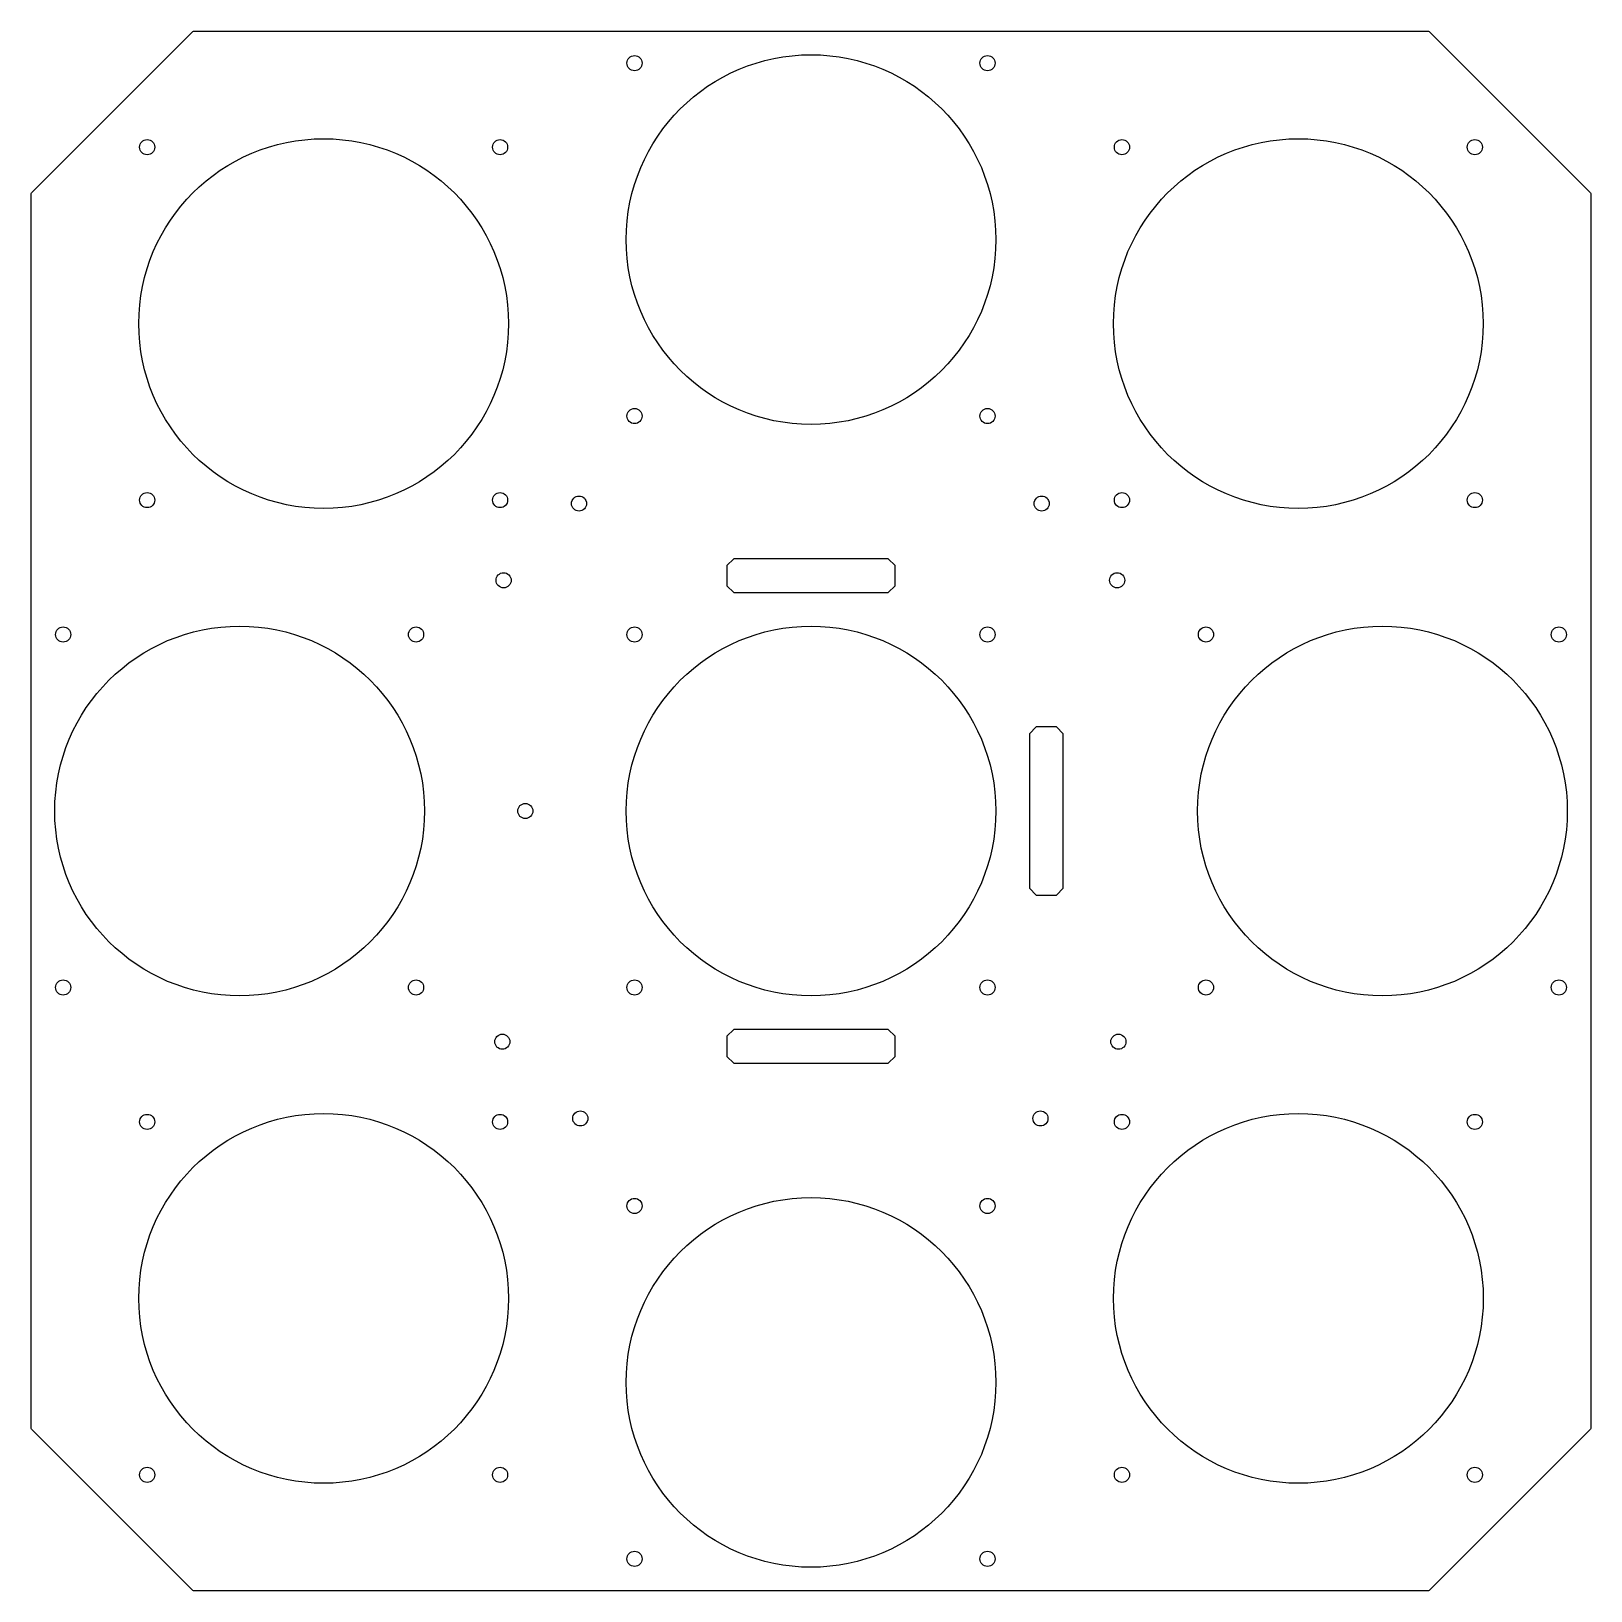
# Model space of a CAD drawing. Header units: millimetres. Extents: x 32 to 496, y -125 to 339.
import ezdxf

# ---------------------------------------------------------------- set-up
doc = ezdxf.new("R2010")
doc.units = ezdxf.units.MM
doc.layers.add('f', color=7, linetype='CONTINUOUS')

msp = doc.modelspace()

# ---------------------------------------------------------------- linework, layer by layer
at = {"layer": 'f'}
for p, q in [((32.33, 291.17, 88.4), (80.3, 339.14, 88.4)), ((80.3, 339.14, 88.4), (80.44, 339.28, 88.4)), ((80.44, 339.28, 88.4), (80.63, 339.28, 88.4)), ((80.63, 339.28, 88.4), (447.76, 339.28, 88.4)), ((447.76, 339.28, 88.4), (447.95, 339.28, 88.4)), ((447.95, 339.28, 88.4), (448.09, 339.14, 88.4)), ((448.09, 339.14, 88.4), (496.06, 291.17, 88.4)), ((32.2, 291.04, 88.4), (32.33, 291.17, 88.4)), ((32.2, 290.85, 88.4), (32.2, 291.04, 88.4)), ((32.2, -76.29, 88.4), (32.2, 290.85, 88.4)), ((496.06, 291.17, 88.4), (496.2, 291.04, 88.4)), ((496.2, 291.04, 88.4), (496.2, 290.85, 88.4)), ((496.2, 290.85, 88.4), (496.2, -76.29, 88.4)), ((239.2, 180.28, 88.4), (241.2, 182.28, 88.4)), ((287.2, 182.28, 88.4), (241.2, 182.28, 88.4)), ((287.2, 182.28, 88.4), (289.2, 180.28, 88.4)), ((239.2, 180.28, 88.4), (239.2, 174.28, 88.4)), ((289.2, 174.28, 88.4), (289.2, 180.28, 88.4)), ((241.2, 172.28, 88.4), (239.2, 174.28, 88.4)), ((241.2, 172.28, 88.4), (287.2, 172.28, 88.4)), ((289.2, 174.28, 88.4), (287.2, 172.28, 88.4)), ((329.2, 130.28, 88.4), (331.2, 132.28, 88.4)), ((329.2, 130.28, 88.4), (329.2, 84.28, 88.4)), ((337.2, 132.28, 88.4), (331.2, 132.28, 88.4)), ((337.2, 132.28, 88.4), (339.2, 130.28, 88.4)), ((339.2, 84.28, 88.4), (339.2, 130.28, 88.4)), ((331.2, 82.28, 88.4), (329.2, 84.28, 88.4)), ((339.2, 84.28, 88.4), (337.2, 82.28, 88.4)), ((331.2, 82.28, 88.4), (337.2, 82.28, 88.4)), ((239.2, 40.28, 88.4), (241.2, 42.28, 88.4)), ((287.2, 42.28, 88.4), (241.2, 42.28, 88.4)), ((287.2, 42.28, 88.4), (289.2, 40.28, 88.4)), ((239.2, 40.28, 88.4), (239.2, 34.28, 88.4)), ((289.2, 34.28, 88.4), (289.2, 40.28, 88.4)), ((241.2, 32.28, 88.4), (239.2, 34.28, 88.4)), ((289.2, 34.28, 88.4), (287.2, 32.28, 88.4)), ((241.2, 32.28, 88.4), (287.2, 32.28, 88.4)), ((32.2, -76.48, 88.4), (32.2, -76.29, 88.4)), ((32.33, -76.61, 88.4), (32.2, -76.48, 88.4)), ((80.3, -124.59, 88.4), (32.33, -76.61, 88.4)), ((496.06, -76.61, 88.4), (448.09, -124.59, 88.4)), ((496.2, -76.48, 88.4), (496.06, -76.61, 88.4)), ((496.2, -76.29, 88.4), (496.2, -76.48, 88.4)), ((80.44, -124.72, 88.4), (80.3, -124.59, 88.4)), ((80.63, -124.72, 88.4), (80.44, -124.72, 88.4)), ((447.76, -124.72, 88.4), (80.63, -124.72, 88.4)), ((447.95, -124.72, 88.4), (447.76, -124.72, 88.4)), ((448.09, -124.59, 88.4), (447.95, -124.72, 88.4))]:
    msp.add_line(p, q, dxfattribs=at)
for centre, radius in [((264.2, 277.28, 88.4), 55), ((211.7, 329.78, 88.4), 2.25), ((316.7, 329.78, 88.4), 2.25), ((119.2, 252.28, 88.4), 55), ((66.7, 304.78, 88.4), 2.25), ((171.7, 304.78, 88.4), 2.25), ((409.18, 252.28, 88.4), 55), ((356.7, 304.78, 88.4), 2.25), ((461.7, 304.78, 88.4), 2.25), ((211.7, 224.78, 88.4), 2.25), ((316.7, 224.78, 88.4), 2.25), ((66.7, 199.78, 88.4), 2.25), ((171.7, 199.78, 88.4), 2.25), ((195.18, 198.74, 88.4), 2.25), ((332.83, 198.74, 88.4), 2.25), ((356.7, 199.78, 88.4), 2.25), ((461.7, 199.78, 88.4), 2.25), ((172.74, 175.92, 88.4), 2.25), ((355.27, 175.92, 88.4), 2.25), ((94.2, 107.28, 88.4), 55), ((41.7, 159.78, 88.4), 2.25), ((146.7, 159.78, 88.4), 2.25), ((264.2, 107.28, 88.4), 55), ((211.7, 159.78, 88.4), 2.25), ((316.7, 159.78, 88.4), 2.25), ((434.2, 107.28, 88.4), 55), ((381.7, 159.78, 88.4), 2.25), ((486.7, 159.78, 88.4), 2.25), ((179.2, 107.28, 88.4), 2.25), ((41.7, 54.78, 88.4), 2.25), ((146.7, 54.78, 88.4), 2.25), ((211.7, 54.78, 88.4), 2.25), ((316.7, 54.78, 88.4), 2.25), ((381.7, 54.78, 88.4), 2.25), ((486.7, 54.78, 88.4), 2.25), ((172.36, 38.64, 88.4), 2.25), ((355.65, 38.64, 88.4), 2.25), ((119.2, -37.72, 88.4), 55), ((66.7, 14.78, 88.4), 2.25), ((171.7, 14.78, 88.4), 2.25), ((195.56, 15.82, 88.4), 2.25), ((332.45, 15.82, 88.4), 2.25), ((409.2, -37.72, 88.4), 55), ((356.7, 14.78, 88.4), 2.25), ((461.7, 14.78, 88.4), 2.25), ((264.2, -62.72, 88.4), 55), ((211.7, -10.22, 88.4), 2.25), ((316.7, -10.22, 88.4), 2.25), ((66.7, -90.22, 88.4), 2.25), ((171.7, -90.22, 88.4), 2.25), ((356.7, -90.22, 88.4), 2.25), ((461.7, -90.22, 88.4), 2.25), ((211.7, -115.22, 88.4), 2.25), ((316.7, -115.22, 88.4), 2.25)]:
    msp.add_circle(centre, radius, dxfattribs=at)

doc.saveas('drawing.dxf')
